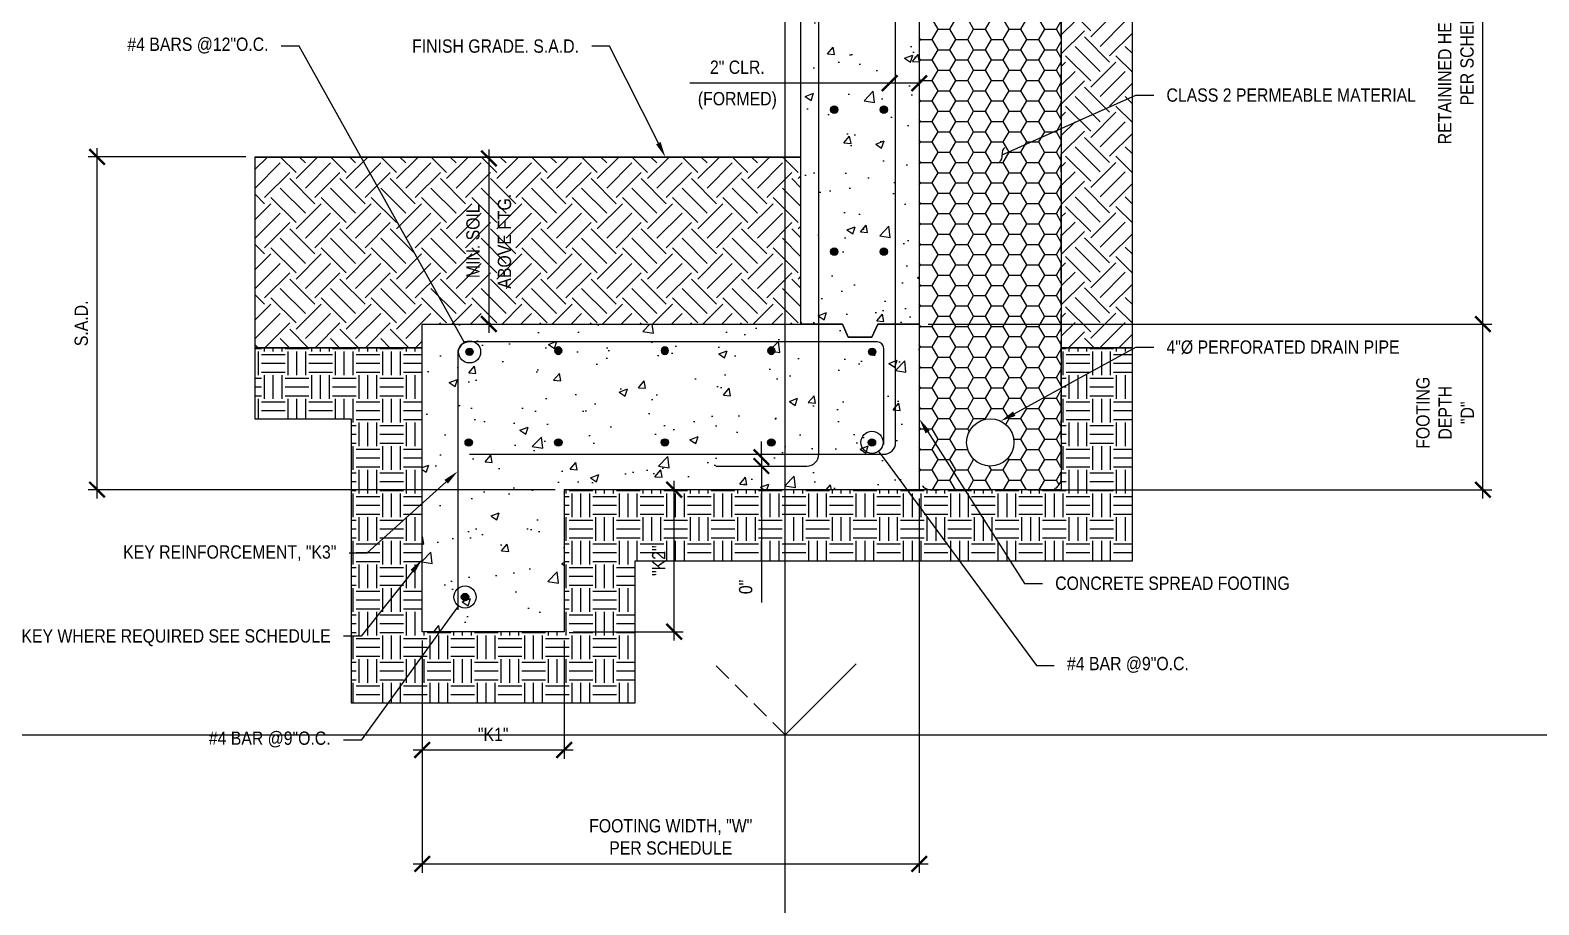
# Model space of a CAD drawing. Header units: inches. Extents: x -2661 to 42767, y -1222 to 9099.
# Drawn here: x 67.5 to 195, y 1937.2 to 2011.1 of the extents above; entities that cross this region are included whole.
import ezdxf
from ezdxf import colors
from ezdxf.entities.mleader import LeaderData, LeaderLine
from ezdxf.math import Vec2, Vec3

# ---------------------------------------------------------------- set-up
doc = ezdxf.new("R2010")
doc.units = ezdxf.units.IN
doc.header["$LTSCALE"] = 12
doc.header["$MEASUREMENT"] = 0
doc.header["$PDMODE"] = 3
doc.linetypes.add('HIDDEN', pattern=[0.375, 0.25, -0.125])
doc.linetypes.add('HIDDEN2', pattern=[0.1875, 0.125, -0.0625])
doc.layers.get('0').update_dxf_attribs({"linetype": 'CONTINUOUS'})
doc.layers.get('DefPoints').update_dxf_attribs({"color": 251, "linetype": 'CONTINUOUS'})
for name, color, linetype in [('S-ANNO-DIMS', 2, 'CONTINUOUS'), ('S-ANNO-NOTE', 4, 'CONTINUOUS'), ('S-CONC', 4, 'CONTINUOUS'), ('S-GRADE', 3, 'CONTINUOUS'), ('S-MEMBRANE', 6, 'HIDDEN'), ('S-NOTE', 4, 'CONTINUOUS'), ('S-REBAR', 7, 'CONTINUOUS')]:
    doc.layers.add(name, color=color, linetype=linetype)
doc.layers.add('S-ANNO-GRID-NONPLOT', color=251, linetype='CONTINUOUS', plot=False)
doc.layers.add('S-ANNO-NONPLOT', color=253, linetype='CONTINUOUS', plot=False, transparency=0.5)
doc.layers.add('S-HATCH-SOIL', color=7, linetype='CONTINUOUS', true_color=0x8f8f8f, transparency=0.8)
doc.layers.add('S-HATCH1', color=1, linetype='CONTINUOUS', transparency=0.5)
doc.layers.add('S-HATCH2', color=2, linetype='CONTINUOUS', transparency=0.5)
doc.styles.add('Arial', font='arial.ttf', dxfattribs={"width": 0.85})
doc.dimstyles.new('DIM-12_Se', dxfattribs={"dimscale": 12, "dimtxt": 0.09375, "dimasz": 0.109375, "dimexe": 0.0625, "dimexo": 0.0625, "dimgap": 0.0625, "dimtad": 1, "dimdec": 4, "dimzin": 11, "dimdsep": 46, "dimlunit": 4, "dimtxsty": 'Arial', "dimblk": 'ARCHTICK', "dimcen": 0.125, "dimdle": 0.0625, "dimclrd": 256, "dimclre": 256, "dimclrt": 4, "dimadec": 0, "dimazin": 0, "dimtfac": 0.75, "dimtdec": 4, "dimtmove": 0, "dimatfit": 3, "dimfxl": 1, "dimfrac": 1, "dimtolj": 1, "dimtzin": 0, "dimarcsym": 0})
pattern_1 = [(50, (-4321.765, 881.89), (7.172602, -0.627521), [0.75, -8.25]), (355, (-4321.765, 881.89), (-1.387513, 7.521921), [0.6, -6.6]), (100.45144, (-4321.167, 881.838), (5.785088, 6.8944), [0.637402, -7.011421]), (46.1842, (-4321.765, 883.89), (10.672413, -1.655193), [1.125, -12.375]), (96.63564, (-4320.876, 883.752), (9.34662, 9.741186), [0.956103, -10.517138]), (351.18416, (-4321.765, 883.89), (9.34662, 9.741186), [0.9, -9.9]), (21, (-4320.765, 883.39), (5.9690705, -4.026189), [0.75, -8.25]), (326, (-4320.765, 883.39), (2.433153, 7.2515), [0.6, -6.6]), (71.45144, (-4320.2676, 883.055), (8.402224, 3.225312), [0.637402, -7.011421]), (37.5, (-4321.765, 881.8902), (0.1215986, 3.3289385), [0, -6.52, 0, -6.7, 0, -6.625]), (7.5, (-4321.765, 881.8902), (2.6306954, 3.944117), [0, -3.82, 0, -6.37, 0, -2.525]), (327.5, (-4323.995, 881.8902), (5.3382244, -0.2255487), [0, -2.5, 0, -7.8, 0, -10.35]), (317.5, (-4324.995, 881.89), (5.8318617, 1.00105), [0, -3.25, 0, -5.18, 0, -7.35])]

# ---------------------------------------------------------------- blocks, each defined once
blk = doc.blocks.new('_ARCHTICK')
at = {"color": 0, "linetype": 'ByBlock', "const_width": 0.15}
blk.add_lwpolyline([(-0.5, -0.5), (0.5, 0.5)], dxfattribs=at)
blk = doc.blocks.new('*D1966')
at = {"layer": 'DefPoints', "color": 0, "transparency": 16777216}
for p in [(142.64, 1972.27), (100.64, 1960.27), (142.64, 1940.64)]:
    blk.add_point(p, dxfattribs=at)
at = {"layer": 'S-ANNO-DIMS', "lineweight": -2, "transparency": 16777216}
for p, q in [((142.64, 1971.52), (142.64, 1939.89)), ((100.64, 1959.52), (100.64, 1939.89)), ((99.89, 1940.64), (143.39, 1940.64))]:
    blk.add_line(p, q, dxfattribs=at)
at = {"layer": 'S-ANNO-DIMS', "lineweight": -2, "transparency": 16777216, "xscale": 1.3125, "yscale": 1.3125, "zscale": 1.3125, "rotation": 180}
blk.add_blockref('_ARCHTICK', (100.64, 1940.64), dxfattribs=at)
at = {"layer": 'S-ANNO-DIMS', "lineweight": -2, "transparency": 16777216, "xscale": 1.3125, "yscale": 1.3125, "zscale": 1.3125}
blk.add_blockref('_ARCHTICK', (142.64, 1940.64), dxfattribs=at)
at = {"layer": 'S-ANNO-DIMS', "color": 4, "transparency": 16777216, "insert": (121.64, 1942.92), "char_height": 1.125, "attachment_point": 5, "style": 'Arial'}
blk.add_mtext('\\A1;FOOTING WIDTH, "W"\\PPER SCHEDULE', dxfattribs=at)
blk = doc.blocks.new('*D1967')
at = {"layer": 'DefPoints', "color": 0, "transparency": 16777216}
for p in [(142.64, 1986.27), (190.27, 1986.27), (153.64, 1972.27)]:
    blk.add_point(p, dxfattribs=at)
at = {"layer": 'S-ANNO-DIMS', "lineweight": -2, "transparency": 16777216}
for p, q in [((143.39, 1986.27), (191.02, 1986.27)), ((190.27, 1971.52), (190.27, 1987.02)), ((154.39, 1972.27), (191.02, 1972.27))]:
    blk.add_line(p, q, dxfattribs=at)
at = {"layer": 'S-ANNO-DIMS', "lineweight": -2, "transparency": 16777216, "xscale": 1.3125, "yscale": 1.3125, "zscale": 1.3125}
for p, rotation in [((190.27, 1986.27), 90), ((190.27, 1972.27), 270)]:
    blk.add_blockref('_ARCHTICK', p, dxfattribs=dict(at, rotation=rotation))
at = {"layer": 'S-ANNO-DIMS', "color": 4, "transparency": 16777216, "insert": (187.07, 1978.77), "char_height": 1.125, "attachment_point": 5, "rotation": 90, "style": 'Arial'}
blk.add_mtext('\\A1;FOOTING\\PDEPTH\\P"D"', dxfattribs=at)
blk = doc.blocks.new('*D1968')
at = {"layer": 'DefPoints', "color": 0, "transparency": 16777216}
for p in [(168.3, 2046.27), (190.27, 2046.27), (142.64, 1986.27)]:
    blk.add_point(p, dxfattribs=at)
at = {"layer": 'S-ANNO-DIMS', "lineweight": -2, "transparency": 16777216}
for p, q in [((169.05, 2046.27), (191.02, 2046.27)), ((190.27, 1985.52), (190.27, 2047.02)), ((143.39, 1986.27), (191.02, 1986.27))]:
    blk.add_line(p, q, dxfattribs=at)
at = {"layer": 'S-ANNO-DIMS', "lineweight": -2, "transparency": 16777216, "xscale": 1.3125, "yscale": 1.3125, "zscale": 1.3125}
for p, rotation in [((190.27, 2046.27), 90), ((190.27, 1986.27), 270)]:
    blk.add_blockref('_ARCHTICK', p, dxfattribs=dict(at, rotation=rotation))
at = {"layer": 'S-ANNO-DIMS', "color": 4, "transparency": 16777216, "insert": (187.99, 2009.95), "char_height": 1.125, "attachment_point": 5, "rotation": 90, "style": 'Arial'}
blk.add_mtext('\\A1;RETAININED HEIGHT, "HT"\\PPER SCHEDULE', dxfattribs=at)
blk = doc.blocks.new('*D1969')
at = {"layer": 'DefPoints', "color": 0, "transparency": 16777216}
for p in [(121.93, 1972.27), (121.93, 1972.27), (112.64, 1960.27)]:
    blk.add_point(p, dxfattribs=at)
at = {"layer": 'S-ANNO-DIMS', "lineweight": -2, "transparency": 16777216}
for p, q in [((121.93, 1959.52), (121.93, 1973.02)), ((113.39, 1960.27), (122.68, 1960.27))]:
    blk.add_line(p, q, dxfattribs=at)
at = {"layer": 'S-ANNO-DIMS', "lineweight": -2, "transparency": 16777216, "xscale": 1.3125, "yscale": 1.3125, "zscale": 1.3125}
for p, rotation in [((121.93, 1972.27), 90), ((121.93, 1960.27), 270)]:
    blk.add_blockref('_ARCHTICK', p, dxfattribs=dict(at, rotation=rotation))
at = {"layer": 'S-ANNO-DIMS', "color": 4, "transparency": 16777216, "insert": (120.62, 1966.27), "char_height": 1.125, "attachment_point": 5, "rotation": 90, "style": 'Arial'}
blk.add_mtext('\\A1;"K2"', dxfattribs=at)
blk = doc.blocks.new('*D1970')
at = {"layer": 'DefPoints', "color": 0, "transparency": 16777216}
for p in [(100.64, 1960.27), (112.64, 1960.27), (100.64, 1950.27)]:
    blk.add_point(p, dxfattribs=at)
at = {"layer": 'S-ANNO-DIMS', "lineweight": -2, "transparency": 16777216}
for p, q in [((100.64, 1959.52), (100.64, 1949.52)), ((112.64, 1959.52), (112.64, 1949.52)), ((113.39, 1950.27), (99.89, 1950.27))]:
    blk.add_line(p, q, dxfattribs=at)
at = {"layer": 'S-ANNO-DIMS', "lineweight": -2, "transparency": 16777216, "xscale": 1.3125, "yscale": 1.3125, "zscale": 1.3125, "rotation": 180}
blk.add_blockref('_ARCHTICK', (100.64, 1950.27), dxfattribs=at)
at = {"layer": 'S-ANNO-DIMS', "lineweight": -2, "transparency": 16777216, "xscale": 1.3125, "yscale": 1.3125, "zscale": 1.3125}
blk.add_blockref('_ARCHTICK', (112.64, 1950.27), dxfattribs=at)
at = {"layer": 'S-ANNO-DIMS', "color": 4, "transparency": 16777216, "insert": (106.64, 1951.59), "char_height": 1.125, "attachment_point": 5, "style": 'Arial'}
blk.add_mtext('\\A1;"K1"', dxfattribs=at)
blk = doc.blocks.new('*D1978')
at = {"layer": 'DefPoints', "color": 0, "transparency": 16777216}
for p in [(106.27, 2000.27), (106.27, 1986.27), (106.27, 1986.27)]:
    blk.add_point(p, dxfattribs=at)
at = {"layer": 'S-ANNO-DIMS', "lineweight": -2, "transparency": 16777216}
blk.add_line((106.27, 2001.02), (106.27, 1985.52), dxfattribs=at)
at = {"layer": 'S-ANNO-DIMS', "lineweight": -2, "transparency": 16777216, "xscale": 1.3125, "yscale": 1.3125, "zscale": 1.3125}
for p, rotation in [((106.27, 2000.27), 90), ((106.27, 1986.27), 270)]:
    blk.add_blockref('_ARCHTICK', p, dxfattribs=dict(at, rotation=rotation))
at = {"layer": 'S-ANNO-DIMS', "color": 4, "transparency": 16777216, "char_height": 1.125, "attachment_point": 5, "rotation": 90, "style": 'Arial'}
for s, insert in [('\\A1;MIN. SOIL ', (104.94, 1993.27)), ('\\A1;ABOVE FTG.', (107.6, 1993.27))]:
    blk.add_mtext(s, dxfattribs=dict(at, insert=insert))
blk = doc.blocks.new('*D1958')
at = {"layer": 'DefPoints', "color": 0, "transparency": 16777216}
for p in [(140.14, 2006.63), (142.64, 2006.63), (142.64, 2006.63)]:
    blk.add_point(p, dxfattribs=at)
at = {"layer": 'S-ANNO-DIMS', "lineweight": -2, "transparency": 16777216}
for p, q in [((140.14, 2006.63), (123.25, 2006.63)), ((142.64, 2006.63), (139.39, 2006.63))]:
    blk.add_line(p, q, dxfattribs=at)
at = {"layer": 'S-ANNO-DIMS', "lineweight": -2, "transparency": 16777216, "xscale": 1.3125, "yscale": 1.3125, "zscale": 1.3125, "rotation": 180}
blk.add_blockref('_ARCHTICK', (140.14, 2006.63), dxfattribs=at)
at = {"layer": 'S-ANNO-DIMS', "lineweight": -2, "transparency": 16777216, "xscale": 1.3125, "yscale": 1.3125, "zscale": 1.3125}
blk.add_blockref('_ARCHTICK', (142.64, 2006.63), dxfattribs=at)
at = {"layer": 'S-ANNO-DIMS', "color": 4, "transparency": 16777216, "char_height": 1.125, "attachment_point": 5, "style": 'Arial'}
for s, insert in [('\\A1;2" CLR.', (127.27, 2007.97)), ('\\A1;(FORMED)', (127.27, 2005.15))]:
    blk.add_mtext(s, dxfattribs=dict(at, insert=insert))
blk = doc.blocks.new('*D1959')
at = {"layer": 'DefPoints', "color": 0, "transparency": 16777216}
for p in [(73.17, 2000.39), (86.5, 2000.39), (112.64, 1972.27)]:
    blk.add_point(p, dxfattribs=at)
at = {"layer": 'S-ANNO-DIMS', "lineweight": -2, "transparency": 16777216}
for p, q in [((85.75, 2000.39), (72.42, 2000.39)), ((73.17, 1971.52), (73.17, 2001.14)), ((111.89, 1972.27), (72.42, 1972.27))]:
    blk.add_line(p, q, dxfattribs=at)
at = {"layer": 'S-ANNO-DIMS', "lineweight": -2, "transparency": 16777216, "xscale": 1.3125, "yscale": 1.3125, "zscale": 1.3125}
for p, rotation in [((73.17, 2000.39), 90), ((73.17, 1972.27), 270)]:
    blk.add_blockref('_ARCHTICK', p, dxfattribs=dict(at, rotation=rotation))
at = {"layer": 'S-ANNO-DIMS', "color": 4, "transparency": 16777216, "insert": (71.84, 1986.33), "char_height": 1.125, "attachment_point": 5, "rotation": 90, "style": 'Arial'}
blk.add_mtext('\\A1;S.A.D.', dxfattribs=at)
blk = doc.blocks.new('_DotBlank')
at = {"color": 0, "lineweight": -2}
blk.add_line((-0.5, 0), (-1, 0), dxfattribs=at)
blk.add_circle((0, 0), 0.5, dxfattribs=at)
blk = doc.blocks.new('_Integral')
at = {"color": 0, "linetype": 'ByBlock', "lineweight": -2}
for centre, start, end in [((0.445, -0.091), 102, 168), ((-0.445, 0.091), 282, 348)]:
    blk.add_arc(centre, 0.454, start, end, dxfattribs=at)
blk = doc.blocks.new('*U286')
h = blk.add_hatch(color=256)
h.dxf.hatch_style = 1
h.paths.add_polyline_path([(0.3125, 0, 1), (-0.3125, 0, 1)])
at = {"color": 0}
blk.add_circle((0, 0), 0.3125, dxfattribs=at)
blk = doc.blocks.new('Se_24x36_STARTERS_GRID')
for p, q in [((-186.42, -92), (-186.42, 276)), ((-186.42, 0), (-180.42, 6)), ((-279.63, 0), (-186.42, 0)), ((-186.42, 0), (-93.21, 0))]:
    blk.add_line(p, q)
at = {"linetype": 'HIDDEN2'}
blk.add_line((-186.42, 0), (-192.42, 6), dxfattribs=at)
blk = doc.blocks.new('*D2183')
at = {"layer": 'DefPoints', "color": 0, "transparency": 16777216}
for p in [(129.3, 1975.02), (129.3, 1974.27), (129.3, 1974.27)]:
    blk.add_point(p, dxfattribs=at)
at = {"layer": 'S-ANNO-DIMS', "lineweight": -2, "transparency": 16777216}
for p, q in [((129.3, 1975.02), (129.3, 1976.33)), ((129.3, 1975.02), (129.3, 1974.27)), ((129.3, 1974.27), (129.3, 1962.75))]:
    blk.add_line(p, q, dxfattribs=at)
at = {"layer": 'S-ANNO-DIMS', "lineweight": -2, "transparency": 16777216, "xscale": 1.3125, "yscale": 1.3125, "zscale": 1.3125}
for p, rotation in [((129.3, 1975.02), 270), ((129.3, 1974.27), 90)]:
    blk.add_blockref('_ARCHTICK', p, dxfattribs=dict(at, rotation=rotation))
at = {"layer": 'S-ANNO-DIMS', "color": 4, "transparency": 16777216, "insert": (127.98, 1964.05), "char_height": 1.125, "attachment_point": 5, "rotation": 90, "style": 'Arial'}
blk.add_mtext('\\A1;0"', dxfattribs=at)

msp = doc.modelspace()

# ---------------------------------------------------------------- hatches: boundary and pattern name
at = {"layer": 'S-HATCH-SOIL'}
h = msp.add_hatch(dxfattribs=at)
h.set_pattern_fill('EARTH', color=256, scale=12, angle=45)
h.set_pattern_definition([(45, (-829.8208, 4070.8613), (0, 4.2426407), [3, -3]), (45, (-830.6163, 4071.6568), (0, 4.2426407), [3, -3]), (45, (-831.4118, 4072.4523), (0, 4.2426407), [3, -3]), (135, (-831.4118, 4072.9826), (-4.2426407, 4e-16), [3, -3]), (135, (-830.6163, 4073.778), (-4.2426407, 4e-16), [3, -3]), (135, (-829.8208, 4074.5736), (-4.2426407, 4e-16), [3, -3])])
h.paths.add_polyline_path([(168.3002, 2046.2659), (142.64381, 2046.2659), (142.64381, 2034.2659), (154.64381, 2034.2659), (154.64381, 1984.2659), (160.64381, 1984.2659), (160.64381, 2034.2659), (168.3002, 2034.2659)])
h = msp.add_hatch(dxfattribs=at)
h.set_pattern_fill('HONEY', color=256, scale=8, style=0)
h.set_pattern_definition([(0, (-4322.7651, 881.8902), (1.5, 0.8660254), [1, -2]), (120, (-4322.7651, 881.8902), (-1.5, 0.8660254), [1, -2]), (60, (-4322.7651, 881.8902), (3e-16, 1.7320508), [-2, 1])])
h.paths.add_polyline_path([(142.64381, 1973.2659, 0.414213562), (143.64381, 1972.2659), (153.64381, 1972.2659, 0.414213562), (154.64381, 1973.2659), (154.64381, 2033.2659, 0.414213562), (153.64381, 2034.2659), (143.64381, 2034.2659, 0.414213562), (142.64381, 2033.2659)])
h.paths.add_polyline_path([(150.64381, 1976.2659, -1), (146.64381, 1976.2659, -1)], flags=16)
h = msp.add_hatch(dxfattribs=at)
h.set_pattern_fill('EARTH', color=256, scale=12, angle=45)
h.set_pattern_definition([(45, (-714.5335, 4050.4033), (0, 4.2426407), [3, -3]), (45, (-715.329, 4051.1988), (0, 4.2426407), [3, -3]), (45, (-716.1244, 4051.9942), (0, 4.2426407), [3, -3]), (135, (-716.1244, 4052.5246), (-4.2426407, 4e-16), [3, -3]), (135, (-715.329, 4053.32), (-4.2426407, 4e-16), [3, -3]), (135, (-714.5335, 4054.1156), (-4.2426407, 4e-16), [3, -3])])
h.paths.add_polyline_path([(86.50224, 2000.38729), (86.50224, 1984.2659), (100.64381, 1984.2659), (100.64381, 1986.2659), (132.64381, 1986.2659), (132.64381, 2000.38729)])
h.paths.add_polyline_path([(106.10598, 1989.84129), (106.10598, 1996.63898), (103.78768, 1996.63898), (103.78768, 1989.84129)], flags=24)
h.paths.add_polyline_path([(108.77011, 1989.03245), (108.77011, 1997.61349), (106.45181, 1997.61349), (106.45181, 1989.03245)], flags=24)
h = msp.add_hatch(dxfattribs=at)
h.set_pattern_fill('EARTH', color=256, scale=8, style=0)
h.set_pattern_definition([(0, (3209.054, 5656.2036), (2, 2), [2, -2]), (0, (3209.054, 5656.9536), (2, 2), [2, -2]), (0, (3209.054, 5657.7036), (2, 2), [2, -2]), (90, (3209.304, 5657.9536), (-2, 2), [2, -2]), (90, (3210.054, 5657.9536), (-2, 2), [2, -2]), (90, (3210.804, 5657.9536), (-2, 2), [2, -2])])
h.paths.add_polyline_path([(160.64381, 1984.2659), (154.64381, 1984.2659), (154.64381, 1972.2659), (112.64381, 1972.2659), (112.64381, 1960.2659), (100.64381, 1960.2659), (100.64381, 1984.2659), (86.50224, 1984.2659), (86.50224, 1978.2659), (94.64381, 1978.2659), (94.64381, 1954.2659), (118.64381, 1954.2659), (118.64381, 1966.2659), (160.64381, 1966.2659)])
at = {"layer": 'S-HATCH2'}
h = msp.add_hatch(dxfattribs=at)
h.set_pattern_fill('AR-CONC', color=256, style=0)
h.set_pattern_definition(pattern_1)
h.paths.add_polyline_path([(142.64381, 1986.2659), (139.14381, 1986.2659), (138.64381, 1985.16033), (136.64381, 1985.16033), (136.14381, 1986.2659), (132.64381, 1986.2659), (132.64381, 2053.8909), (142.64381, 2053.8909)])
h = msp.add_hatch(dxfattribs=at)
h.set_pattern_fill('AR-CONC', color=256, style=0)
h.set_pattern_definition(pattern_1)
h.paths.add_polyline_path([(100.64381, 1986.2659), (136.14381, 1986.2659), (136.64381, 1985.16033), (138.64381, 1985.16033), (139.14381, 1986.2659), (142.64381, 1986.2659), (142.64381, 1972.2659), (112.64381, 1972.2659), (112.64381, 1960.2659), (100.64381, 1960.2659)])

# ---------------------------------------------------------------- linework, layer by layer
at = {"layer": 'S-ANNO-NONPLOT', "linetype": 'ByBlock'}
for points in [[(168.3002, 2046.2659), (142.64381, 2046.2659), (142.64381, 2034.2659), (154.64381, 2034.2659), (154.64381, 1984.2659), (160.64381, 1984.2659), (160.64381, 2034.2659), (168.3002, 2034.2659)], [(86.50224, 1984.2659), (100.64381, 1984.2659), (100.64381, 1986.2659), (132.64381, 1986.2659), (132.64381, 2000.38729), (86.50224, 2000.38729)], [(86.50224, 1978.2659), (94.64381, 1978.2659), (94.64381, 1954.2659), (118.64381, 1954.2659), (118.64381, 1966.2659), (160.64381, 1966.2659), (160.64381, 1984.2659), (154.64381, 1984.2659), (154.64381, 1972.2659), (112.64381, 1972.2659), (112.64381, 1960.2659), (100.64381, 1960.2659), (100.64381, 1984.2659), (86.50224, 1984.2659)]]:
    msp.add_lwpolyline(points, close=True, dxfattribs=at)
at = {"layer": 'S-CONC'}
for points in [[(142.64381, 1986.2659), (139.14381, 1986.2659), (138.64381, 1985.16033), (136.64381, 1985.16033), (136.14381, 1986.2659), (132.64381, 1986.2659), (132.64381, 2053.8909), (142.64381, 2053.8909)], [(100.64381, 1986.2659), (136.14381, 1986.2659), (136.64381, 1985.16033), (138.64381, 1985.16033), (139.14381, 1986.2659), (142.64381, 1986.2659), (142.64381, 1972.2659), (112.64381, 1972.2659), (112.64381, 1960.2659), (100.64381, 1960.2659)]]:
    msp.add_lwpolyline(points, close=True, dxfattribs=at)
at = {"layer": 'S-CONC', "color": 7}
for points in [[(104.64381, 1975.2659), (139.64381, 1975.2659, 0.414213562), (140.64381, 1976.2659), (140.64381, 2052.3909)], [(125.45867, 1974.2659), (133.14381, 1974.2659, 0.414213562), (134.14381, 1975.2659), (134.14381, 2052.3909)]]:
    msp.add_lwpolyline(points, format="xyb", dxfattribs=at)
at = {"layer": 'S-GRADE'}
msp.add_lwpolyline([(86.50224, 2000.38729), (132.64381, 2000.38729)], dxfattribs=at)
at = {"layer": 'S-HATCH1'}
for p, q in [((100.64381, 1984.2659), (86.50224, 1984.2659)), ((160.64381, 1984.2659), (154.64381, 1984.2659))]:
    msp.add_line(p, q, dxfattribs=at)
at = {"layer": 'S-MEMBRANE', "color": 2, "linetype": 'HIDDEN2', "flags": 128}
msp.add_lwpolyline([(142.64381, 2033.2659), (142.64381, 1973.2659, 0.414213562), (143.64381, 1972.2659), (153.64381, 1972.2659, 0.414213562), (154.64381, 1973.2659), (154.64381, 2033.2659, 0.414213562), (153.64381, 2034.2659), (143.64381, 2034.2659, 0.414213562)], format="xyb", close=True, dxfattribs=at)
at = {"layer": 'S-MEMBRANE', "color": 4, "linetype": 'Continuous'}
msp.add_circle((148.64381, 1976.2659), 2, dxfattribs=at)
at = {"layer": 'S-REBAR'}
msp.add_lwpolyline([(139.64381, 1976.08115), (139.64381, 1984.20535, 0.414213562), (139.08327, 1984.7659), (121.85358, 1984.7659), (104.64381, 1984.7659, 0.414213562), (103.64381, 1983.7659), (103.64381, 1962.11375)], format="xyb", dxfattribs=at)

# ---------------------------------------------------------------- block references
at = {"layer": 'S-ANNO-GRID-NONPLOT'}
msp.add_blockref('Se_24x36_STARTERS_GRID', (317.73642, 1951.54657), dxfattribs=at)
at = {"layer": 'S-REBAR', "linetype": 'ByBlock'}
for p in [(135.45631, 2004.3909), (139.64381, 2004.3909), (135.45631, 1992.3909), (139.64381, 1992.3909), (104.64381, 1983.91804), (138.66515, 1983.91804), (104.57136, 1976.2659), (112.14381, 1976.2659), (121.14381, 1976.2659), (130.14381, 1976.2659), (138.64381, 1976.2659), (104.25977, 1963.20141)]:
    msp.add_blockref('*U286', p, dxfattribs=at)
at = {"layer": 'S-REBAR', "linetype": 'ByBlock', "xscale": -1, "rotation": 180}
for p in [(112.14381, 1984.02061), (121.14381, 1984.02061), (130.14381, 1984.02061)]:
    msp.add_blockref('*U286', p, dxfattribs=at)

# ---------------------------------------------------------------- dimensions: what is measured, and where the dimension line sits
at = {"layer": 'S-ANNO-DIMS'}
for base, p1, p2, angle, text, picture, middle in [((190.26558, 2046.2659), (142.64381, 1986.2659), (168.3002, 2046.2659), 90, 'RETAININED HEIGHT, "HT"\\PPER SCHEDULE', '*D1968', (190.26558, 2009.95141)), ((142.64381, 2006.63364), (140.14381, 2006.63364), (142.64381, 2006.63364), 180, '2" CLR.\\X(FORMED)', '*D1958', (127.27365, 2006.63364)), ((106.27084, 1986.2659), (106.27084, 2000.2659), (106.27084, 1986.2659), 90, 'MIN. SOIL \\XABOVE FTG.', '*D1978', (106.27084, 1993.2659)), ((190.26558, 1986.2659), (153.64381, 1972.2659), (142.64381, 1986.2659), 90, 'FOOTING\\PDEPTH\\P"D"', '*D1967', (190.26558, 1978.7659)), ((129.30124, 1974.2659), (129.30124, 1975.0159), (129.30124, 1974.2659), 90, '0"', '*D2183', (129.30124, 1964.04793))]:
    dim = msp.add_linear_dim(base=base, p1=p1, p2=p2, angle=angle, text=text, dimstyle='DIM-12_Se', dxfattribs=at)
    dim.commit()
    dim.dimension.update_dxf_attribs({"geometry": picture, "text_midpoint": middle, "dimtype": 160})
for base, p1, p2, text, picture, middle in [((73.17349, 2000.38729), (112.64381, 1972.2659), (86.50224, 2000.38729), 'S.A.D.', '*D1959', (71.84181, 1986.32659)), ((121.93465, 1972.2659), (112.64381, 1960.2659), (121.93465, 1972.2659), '"K2"', '*D1969', (120.61985, 1966.2659))]:
    dim = msp.add_linear_dim(base=base, p1=p1, p2=p2, angle=90, text=text, dimstyle='DIM-12_Se', dxfattribs=at)
    dim.commit()
    dim.dimension.update_dxf_attribs({"geometry": picture, "text_midpoint": middle})
dim = msp.add_linear_dim(base=(142.64381, 1940.6435), p1=(100.64381, 1960.2659), p2=(142.64381, 1972.2659), text='FOOTING WIDTH, "W"\\PPER SCHEDULE', dimstyle='DIM-12_Se', dxfattribs=at)
dim.commit()
dim.dimension.update_dxf_attribs({"geometry": '*D1966', "text_midpoint": (121.64381, 1940.6435), "dimtype": 160})
dim = msp.add_linear_dim(base=(100.64381, 1950.27158), p1=(112.64381, 1960.2659), p2=(100.64381, 1960.2659), text='"K1"', dimstyle='DIM-12_Se', dxfattribs=at)
dim.commit()
dim.dimension.update_dxf_attribs({"geometry": '*D1970', "text_midpoint": (106.64381, 1951.58638)})

# ---------------------------------------------------------------- leaders
at = {"layer": 'S-ANNO-NOTE'}
ml = msp.add_multileader_mtext('Standard', dxfattribs=at)
ml.set_content('\\A1;#4 BARS @12"O.C.', color=4, style='Arial')
ml.set_leader_properties(color=2)
ml.set_arrow_properties(name='DOTBLANK')
ml.build(insert=Vec2(0, 0))
ml.multileader.update_dxf_attribs({"dogleg_length": 0.125, "arrow_head_size": 1.875, "scale": 12})
ctx = ml.context
ctx.base_point, ctx.scale, ctx.char_height, ctx.arrow_head_size, ctx.landing_gap_size, ctx.plane_origin = Vec3(74.77977, 2009.75272), 12, 1.125, 1.875, 1.08, Vec3(129.7009, 2307.28381)
ctx.text_align_type = 2
notes = []
notes.append((ctx, [(0, (1, 1, 0), (90.2383, 2009.75272), (-1, 0), 1.5, [(0, [(104.64381, 1983.91804)], 0, [])])]))
ctx.mtext.insert, ctx.mtext.width, ctx.mtext.alignment, ctx.mtext.flow_direction = Vec3(87.6583, 2010.4806), 18.4194656, 3, 5
ml = msp.add_multileader_mtext('Standard', dxfattribs=at)
ml.set_content('\\A1;FINISH GRADE. S.A.D.', color=4, style='Arial')
ml.set_leader_properties(color=2)
ml.build(insert=Vec2(0, 0))
ml.multileader.update_dxf_attribs({"dogleg_length": 0.125, "arrow_head_size": 1.3125, "scale": 12})
ctx = ml.context
ctx.base_point, ctx.scale, ctx.char_height, ctx.arrow_head_size, ctx.landing_gap_size, ctx.plane_origin = Vec3(98.93222, 2009.75272), 12, 1.125, 1.3125, 1.08, Vec3(155.93218, 2307.28381)
ctx.text_align_type = 2
notes.append((ctx, [(0, (1, 1, 0), (116.46959, 2009.75272), (-1, 0), 1.5, [(0, [(121.18388, 2000.38729)], 0, [])])]))
ctx.mtext.insert, ctx.mtext.width, ctx.mtext.alignment, ctx.mtext.flow_direction = Vec3(113.88959, 2010.32482), 18.4194656, 3, 5
ml = msp.add_multileader_mtext('Standard', dxfattribs=at)
ml.set_content('CLASS 2 PERMEABLE MATERIAL', color=4, style='Arial')
ml.set_leader_properties(color=2)
ml.set_arrow_properties(name='INTEGRAL')
ml.build(insert=Vec2(0, 0))
ml.multileader.update_dxf_attribs({"dogleg_length": 0.125, "arrow_head_size": 1.3125, "scale": 12})
ctx = ml.context
ctx.base_point, ctx.scale, ctx.char_height, ctx.arrow_head_size, ctx.landing_gap_size, ctx.plane_origin = Vec3(162.44825, 2005.62332), 12, 1.125, 1.3125, 1.08, Vec3(122.19894, 2291.1544)
notes.append((ctx, [(0, (1, 1, 0), (160.94825, 2005.62332), (1, 0), 1.5, [(0, [(149.64389, 2000.58182)], 0, [])])]))
ctx.mtext.insert, ctx.mtext.width, ctx.mtext.flow_direction = Vec3(163.52825, 2006.18582), 12.1509968, 5
ml = msp.add_multileader_mtext('Standard', dxfattribs=at)
ml.set_content('4"%%C PERFORATED DRAIN PIPE', color=4, style='Arial')
ml.set_leader_properties(color=2)
ml.build(insert=Vec2(0, 0))
ml.multileader.update_dxf_attribs({"dogleg_length": 0.125, "arrow_head_size": 1.3125, "scale": 12})
ctx = ml.context
ctx.base_point, ctx.scale, ctx.char_height, ctx.arrow_head_size, ctx.landing_gap_size, ctx.plane_origin = Vec3(162.44825, 1984.32404), 12, 1.125, 1.3125, 1.08, Vec3(122.19894, 2276.67381)
notes.append((ctx, [(0, (1, 1, 0), (160.94825, 1984.32404), (1, 0), 1.5, [(0, [(149.51802, 1978.06472)], 0, [])])]))
ctx.mtext.insert, ctx.mtext.width, ctx.mtext.flow_direction = Vec3(163.52825, 1984.88654), 5.7638929, 5
ml = msp.add_multileader_mtext('Standard', dxfattribs=at)
ml.set_content('#4 BAR @9"O.C.', color=4, style='Arial')
ml.set_leader_properties(color=2)
ml.set_arrow_properties(name='DOTBLANK')
ml.build(insert=Vec2(0, 0))
ml.multileader.update_dxf_attribs({"dogleg_length": 0.125, "arrow_head_size": 1.875, "scale": 12})
ctx = ml.context
ctx.base_point, ctx.scale, ctx.char_height, ctx.arrow_head_size, ctx.landing_gap_size, ctx.plane_origin = Vec3(154.04586, 1957.41244), 12, 1.125, 1.875, 1.08, Vec3(113.79655, 2253.20172)
notes.append((ctx, [(0, (1, 1, 0), (152.54586, 1957.41244), (1, 0), 1.5, [(0, [(138.64381, 1976.2659)], 0, [])])]))
ctx.mtext.insert, ctx.mtext.width, ctx.mtext.flow_direction = Vec3(155.12586, 1958.14031), 16.3435425, 5
ml = msp.add_multileader_mtext('Standard', dxfattribs=at)
ml.set_content('CONCRETE SPREAD FOOTING', color=4, style='Arial')
ml.set_leader_properties(color=2)
ml.build(insert=Vec2(0, 0))
ml.multileader.update_dxf_attribs({"dogleg_length": 0.125, "arrow_head_size": 1.3125, "scale": 12})
ctx = ml.context
ctx.base_point, ctx.scale, ctx.char_height, ctx.arrow_head_size, ctx.landing_gap_size, ctx.plane_origin = Vec3(153.04586, 1964.35669), 12, 1.125, 1.3125, 1.08, Vec3(113.79655, 2260.14598)
notes.append((ctx, [(0, (1, 1, 0), (151.54586, 1964.35669), (1, 0), 1.5, [(0, [(142.64381, 1978.25372)], 0, [])])]))
ctx.mtext.insert, ctx.mtext.width, ctx.mtext.flow_direction = Vec3(154.12586, 1964.92878), 16.3435425, 5
ml = msp.add_multileader_mtext('Standard', dxfattribs=at)
ml.set_content('KEY REINFORCEMENT, "K3"', color=4, style='Arial')
ml.set_leader_properties(color=2)
ml.build(insert=Vec2(0, 0))
ml.multileader.update_dxf_attribs({"dogleg_length": 0.125, "arrow_head_size": 1.3125, "scale": 12})
ctx = ml.context
ctx.base_point, ctx.scale, ctx.char_height, ctx.arrow_head_size, ctx.landing_gap_size, ctx.plane_origin = Vec3(74.4536, 1966.89412), 12, 1.125, 1.3125, 1.08, Vec3(130.24737, 2252.42521)
ctx.text_align_type = 2
notes.append((ctx, [(0, (1, 1, 0), (95.97382, 1966.89412), (-1, 0), 1.5, [(0, [(103.64381, 1973.826)], 0, [])])]))
ctx.mtext.insert, ctx.mtext.width, ctx.mtext.alignment, ctx.mtext.flow_direction = Vec3(93.39382, 1967.5679), 18.4194656, 3, 5
ml = msp.add_multileader_mtext('Standard', dxfattribs=at)
ml.set_content('#4 BARS @12"O.C. T&B', color=4, style='Arial')
ml.set_leader_properties(color=2)
ml.set_arrow_properties(name='DOTBLANK')
ml.build(insert=Vec2(0, 0))
ml.multileader.update_dxf_attribs({"dogleg_length": 0.36, "arrow_head_size": 1.875, "scale": 12})
ctx = ml.context
ctx.base_point, ctx.scale, ctx.char_height, ctx.arrow_head_size, ctx.landing_gap_size, ctx.plane_origin = Vec3(236.01445, 1970.93035), 12, 1.125, 1.875, 1.08, Vec3(244.54466, 2231.62048)
ctx.text_align_type = 2
notes.append((ctx, [(1, (1, 1, 0), (254.48719, 1970.93035), (-1, 0), 1.5, [(0, [(261.58018, 1952.98379)], 0, [])])]))
ctx.mtext.insert, ctx.mtext.width, ctx.mtext.alignment, ctx.mtext.flow_direction = Vec3(251.90719, 1971.65822), 16.4850186, 3, 5
ml = msp.add_multileader_mtext('Standard', dxfattribs=at)
ml.set_content('KEY WHERE REQUIRED SEE SCHEDULE', color=4, style='Arial')
ml.set_leader_properties(color=2)
ml.build(insert=Vec2(0, 0))
ml.multileader.update_dxf_attribs({"dogleg_length": 0.125, "arrow_head_size": 1.3125, "scale": 12})
ctx = ml.context
ctx.base_point, ctx.scale, ctx.char_height, ctx.arrow_head_size, ctx.landing_gap_size, ctx.plane_origin = Vec3(73.51186, 1959.90105), 12, 1.125, 1.3125, 1.08, Vec3(130.24737, 2245.43214)
ctx.text_align_type = 2
notes.append((ctx, [(0, (1, 1, 0), (95.48541, 1959.90105), (-1, 0), 1.5, [(0, [(100.64381, 1966.39137)], 0, [])])]))
ctx.mtext.insert, ctx.mtext.width, ctx.mtext.alignment, ctx.mtext.flow_direction = Vec3(92.90541, 1960.47314), 18.4194656, 3, 5
ml = msp.add_multileader_mtext('Standard', dxfattribs=at)
ml.set_content('#4 BAR @9"O.C.', color=4, style='Arial')
ml.set_leader_properties(color=2)
ml.set_arrow_properties(name='DOTBLANK')
ml.build(insert=Vec2(0, 0))
ml.multileader.update_dxf_attribs({"dogleg_length": 0.125, "arrow_head_size": 1.875, "scale": 12})
ctx = ml.context
ctx.base_point, ctx.scale, ctx.char_height, ctx.arrow_head_size, ctx.landing_gap_size, ctx.plane_origin = Vec3(81.66086, 1951.10604), 12, 1.125, 1.875, 1.08, Vec3(130.24737, 2240.96194)
ctx.text_align_type = 2
notes.append((ctx, [(0, (1, 1, 0), (95.48541, 1951.10604), (-1, 0), 1.5, [(0, [(104.25977, 1963.20141)], 0, [])])]))
ctx.mtext.insert, ctx.mtext.width, ctx.mtext.alignment, ctx.mtext.flow_direction = Vec3(92.90541, 1951.83391), 18.4194656, 3, 5
at = {"layer": 'S-NOTE'}
ml = msp.add_multileader_mtext('Standard', dxfattribs=at)
ml.set_content('{\\C4;DRAINAGE BY OTHERS}', color=4, style='Arial')
ml.set_leader_properties(color=2)
ml.build(insert=Vec2(0, 0))
ml.multileader.update_dxf_attribs({"dogleg_length": 0.36, "arrow_head_size": 1.3125, "scale": 12})
ctx = ml.context
ctx.base_point, ctx.scale, ctx.char_height, ctx.arrow_head_size, ctx.landing_gap_size, ctx.plane_origin = Vec3(241.81, 1982.27057), 12, 1.125, 1.3125, 1.08, Vec3(301.34833, 2264.48337)
ctx.text_align_type = 2
notes.append((ctx, [(0, (1, 1, 0), (254.48719, 1982.27057), (-1, 0), 1.5, [(0, [(263.22738, 1965.02631)], 0, [])])]))
ctx.mtext.insert, ctx.mtext.width, ctx.mtext.alignment, ctx.mtext.flow_direction = Vec3(251.90719, 1982.84266), 13.8526441, 3, 5
ml = msp.add_multileader_mtext('Standard', dxfattribs=at)
ml.set_content('#5 BARS @12"O.C. CENTER IN KEY ', color=4, style='Arial')
ml.set_leader_properties(color=2)
ml.build(insert=Vec2(0, 0))
ml.multileader.update_dxf_attribs({"dogleg_length": 0.36, "arrow_head_size": 1.3125, "scale": 12})
ctx = ml.context
ctx.base_point, ctx.scale, ctx.char_height, ctx.arrow_head_size, ctx.landing_gap_size, ctx.plane_origin = Vec3(233.06612, 1964.88681), 12, 1.125, 1.3125, 1.08, Vec3(301.34833, 2246.38889)
ctx.text_align_type = 2
notes.append((ctx, [(0, (1, 1, 0), (254.48719, 1964.88681), (-1, 0), 1.5, [(0, [(257.9553, 1953.73379)], 0, [])])]))
ctx.mtext.insert, ctx.mtext.width, ctx.mtext.alignment, ctx.mtext.flow_direction = Vec3(251.90719, 1965.44969), 17.75, 3, 5
for ctx, leaders in notes:
    for number, flags, end, landing, length, lines in leaders:
        leader = LeaderData()
        leader.index, (leader.has_last_leader_line, leader.has_dogleg_vector, leader.attachment_direction) = number, flags
        leader.last_leader_point, leader.dogleg_vector, leader.dogleg_length = Vec3(end), Vec3(landing), length
        for number, points, colour, breaks in lines:
            line = LeaderLine()
            line.index, line.vertices, line.color, line.breaks = number, Vec3.list(points), colors.encode_raw_color(colour), breaks
            leader.lines.append(line)
        ctx.leaders.append(leader)

doc.saveas('drawing.dxf')
